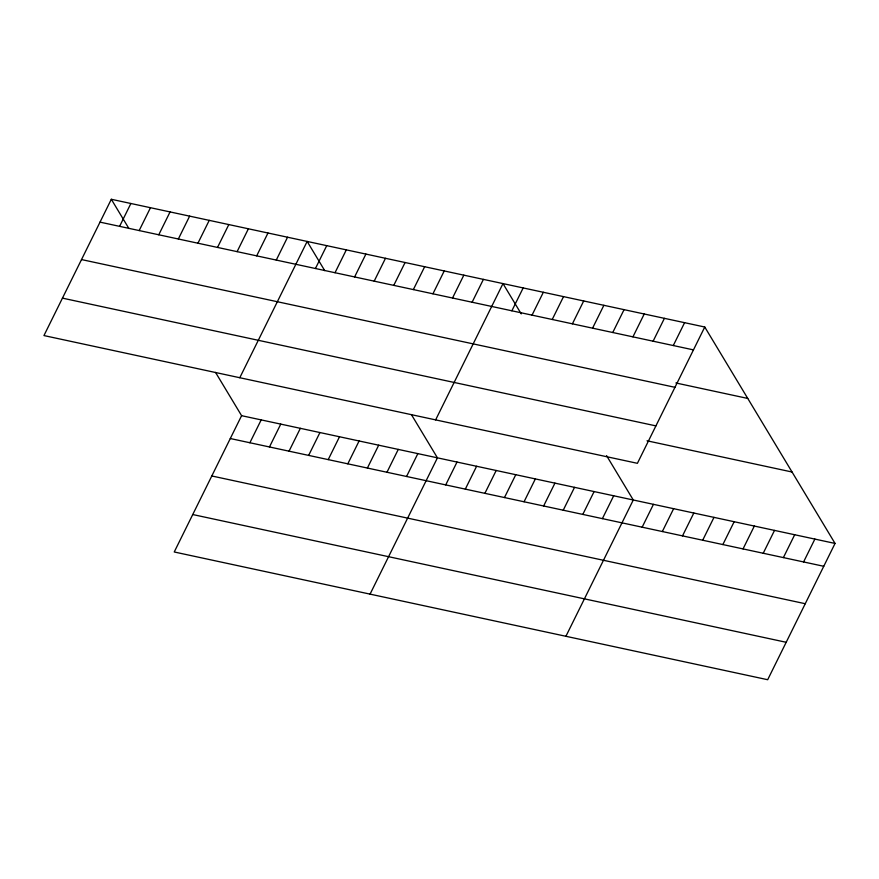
<?xml version="1.0" encoding="UTF-8"?>
<svg xmlns="http://www.w3.org/2000/svg" width="879" height="879" viewBox="0 0 879 879"><rect width="100%" height="100%" fill="white"/><g stroke="black" fill="none" stroke-linecap="round" stroke-linejoin="round"><path stroke-width="1.32" d="M111.314 199.28L43.95 335.569L637.407 463.321L704.76 327.021L111.314 199.28L128.894 228.496M119.599 226.342L130.894 203.488M139.179 230.562L150.474 207.708M158.769 234.781L170.065 211.927M178.349 238.989L189.644 216.135M197.94 243.208L209.235 220.354M217.52 247.428L228.815 224.574M237.099 251.647L248.394 228.782M256.69 255.855L267.985 233.001M276.27 260.074L287.565 237.22M239.791 377.728L307.156 241.428L324.736 270.644M215.542 372.399L241.593 415.679L174.24 551.979L767.686 679.72L835.05 543.431L704.76 327.021M315.44 268.502L326.735 245.648M249.889 442.752L261.184 419.898M335.02 272.721L346.315 249.867M269.468 446.961L280.764 424.107M354.611 276.94L365.906 254.086M289.048 451.18L300.343 428.326M374.19 281.148L385.485 258.294M308.639 455.399L319.934 432.545M393.77 285.367L405.076 262.513M328.219 459.618L339.514 436.753M413.361 289.587L424.656 266.733M347.809 463.826L359.104 440.972M432.94 293.795L444.236 270.941M367.389 468.046L378.684 445.192M452.531 298.014L463.826 275.16M386.969 472.265L398.264 449.4M472.111 302.233L483.406 279.379M406.559 476.473L417.855 453.619M435.632 419.887L502.986 283.587L521.236 313.891M370.07 594.127L437.434 457.838L411.383 414.558M511.875 310.792L523.17 287.938M445.719 484.911L457.014 462.057M532.048 315.132L543.343 292.278M465.31 489.12L476.605 466.266M552.232 319.473L563.527 296.619M484.889 493.339L496.185 470.485M572.405 323.824L583.7 300.97M504.48 497.558L515.775 474.704M592.578 328.164L603.873 305.31M524.06 501.766L535.355 478.912M612.762 332.504L624.057 309.65M543.64 505.985L554.935 483.131M632.935 336.855L644.23 314.001M563.23 510.205L574.525 487.351M653.119 341.195L664.414 318.341M582.81 514.413L594.105 491.559M673.292 345.535L684.587 322.681M602.401 518.632L613.696 495.778M565.911 636.286L633.276 499.997L606.565 455.63M642.153 527.191L653.449 504.337M662.337 531.531L673.633 508.677M682.511 535.882L693.806 513.028M702.695 540.222L713.99 517.368M722.868 544.562L734.163 521.708M743.041 548.914L754.336 526.06M763.225 553.254L774.52 530.4M783.398 557.594L794.693 534.74M803.582 561.945L814.877 539.08M100.019 222.134L693.465 349.886M675.874 382.969L747.754 398.44M81.516 259.569L674.973 387.32M62.453 298.135L655.91 425.886M647.032 440.797L792.056 472.012M241.593 415.679L835.05 543.431M230.298 438.533L823.755 566.285M211.795 475.968L805.252 603.719M192.732 514.534L786.189 642.285"/></g></svg>
